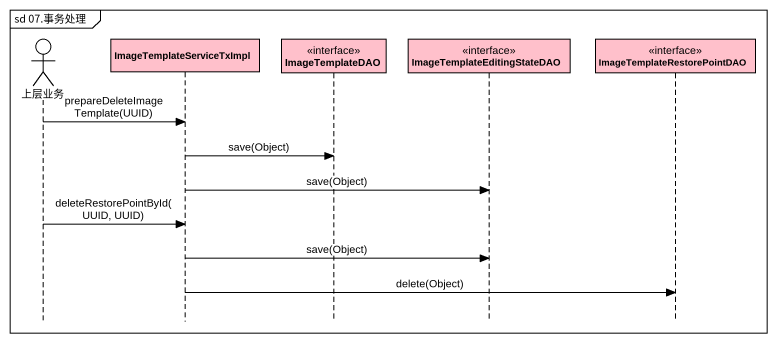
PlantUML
@startuml
mainframe sd 07.事务处理
hide footbox
actor 上层业务 #FFFFFF
participant ImageTemplateServiceTxImpl #FFC0CB
participant ImageTemplateDAO <<interface>> #FFC0CB
participant ImageTemplateEditingStateDAO <<interface>> #FFC0CB
participant ImageTemplateRestorePointDAO <<interface>> #FFC0CB

上层业务 -> ImageTemplateServiceTxImpl : prepareDeleteImageTemplate(UUID)
ImageTemplateServiceTxImpl -> ImageTemplateDAO : save(Object)
ImageTemplateServiceTxImpl -> ImageTemplateEditingStateDAO : save(Object)
上层业务 -> ImageTemplateServiceTxImpl : deleteRestorePointById(UUID, UUID)
ImageTemplateServiceTxImpl -> ImageTemplateEditingStateDAO : save(Object)
ImageTemplateServiceTxImpl -> ImageTemplateRestorePointDAO : delete(Object)
@enduml
